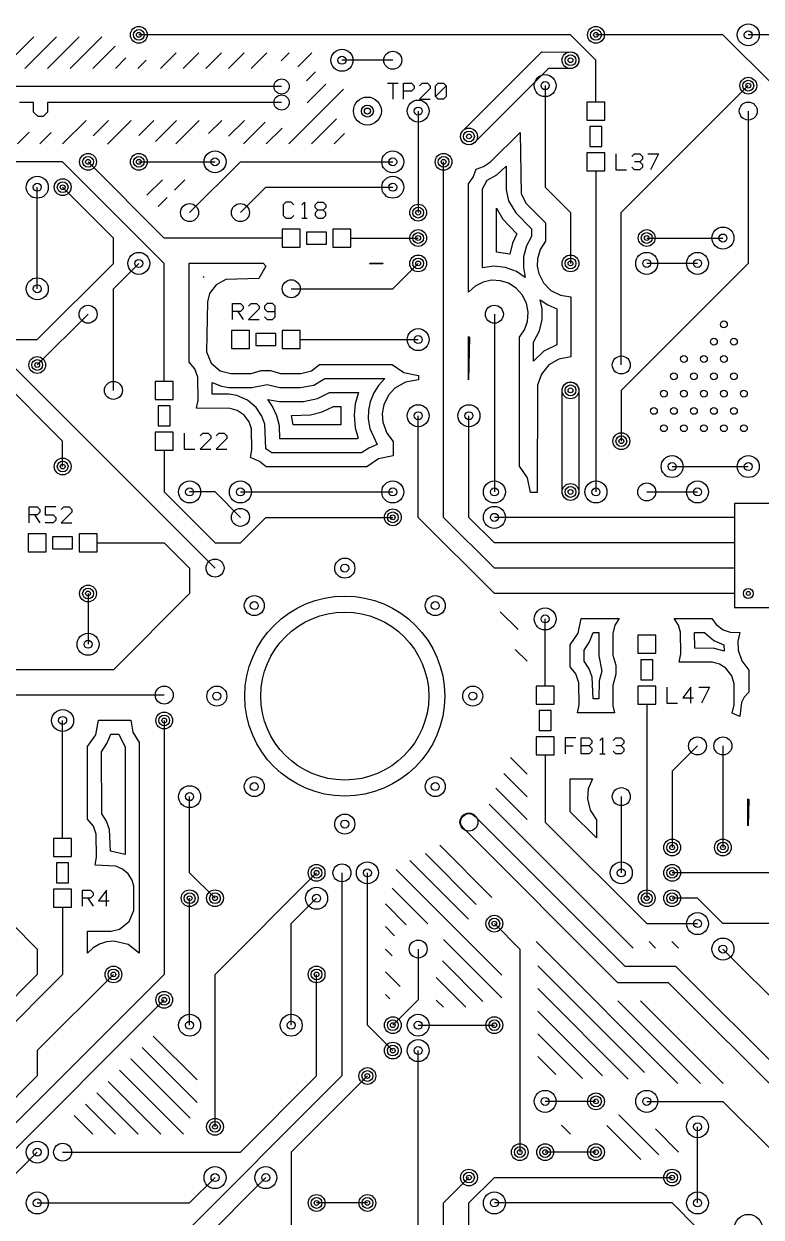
# Model space of a CAD drawing. Extents: x 7 to 280, y 7 to 360.
# Drawn here: x 167 to 203.8, y 300.3 to 360 of the extents above; entities that cross this region are included whole.
import ezdxf

# ---------------------------------------------------------------- set-up
doc = ezdxf.new("R2010")
doc.units = 0
doc.layers.add('SCORE', color=5, linetype='CONTINUOUS')

msp = doc.modelspace()

# ---------------------------------------------------------------- linework, layer by layer
at = {"layer": 'SCORE'}
for p, q in [((165.8895, 357.73), (167.4695, 359.31)), ((167.0209, 357.73), (168.6009, 359.31)), ((168.1523, 357.73), (169.7323, 359.31)), ((169.2837, 357.73), (170.8637, 359.31)), ((194.31, 359.41), (172.72, 359.41)), ((195.58, 358.14), (194.31, 359.41)), ((201.93, 359.41), (195.58, 359.41)), ((204.47, 356.87), (201.93, 359.41)), ((205.74, 359.41), (203.2, 359.41)), ((170.415, 357.73), (171.5284, 358.8433)), ((171.5464, 357.73), (172.0751, 358.2587)), ((172.6778, 357.73), (173.0919, 358.1441)), ((173.8091, 357.73), (174.5891, 358.51)), ((174.9405, 357.73), (175.7205, 358.51)), ((176.0719, 357.73), (176.8519, 358.51)), ((177.2033, 357.73), (177.9833, 358.51)), ((178.3346, 357.73), (179.1146, 358.51)), ((179.8453, 358.1093), (180.246, 358.51)), ((180.6797, 357.8123), (181.3774, 358.51)), ((185.42, 358.14), (182.88, 358.14)), ((188.9053, 354.5964), (192.866, 358.56)), ((192.866, 358.56), (194.4319, 358.5419)), ((194.4319, 358.5419), (194.5764, 358.4647)), ((194.5764, 358.4647), (194.6804, 358.338)), ((194.6804, 358.338), (194.728, 358.1812)), ((194.728, 358.1812), (194.7119, 358.0181)), ((195.58, 356.05), (195.58, 358.14)), ((181.1086, 357.1099), (181.5537, 357.555)), ((193.214, 357.72), (189.4964, 354.0053)), ((194.3919, 357.7281), (193.214, 357.72)), ((194.607, 357.843), (194.3919, 357.7281)), ((194.7119, 358.0181), (194.607, 357.843)), ((181.1393, 356.0092), (182.0689, 356.9388)), ((185.15, 357), (185.6833, 357)), ((185.4167, 357), (185.4167, 356.2)), ((185.95, 356.2), (185.95, 357)), ((185.95, 357), (186.35, 357)), ((186.35, 357), (186.4833, 356.8667)), ((186.75, 356.8667), (186.8833, 357)), ((186.8833, 357), (187.15, 357)), ((187.15, 357), (187.2833, 356.8667)), ((187.55, 356.8667), (187.6833, 357)), ((187.6833, 357), (187.95, 357)), ((187.95, 357), (188.0833, 356.8667)), ((179.86, 356.83), (150.86, 356.83)), ((180.2215, 353.96), (182.954, 356.6926)), ((186.35, 356.6), (185.95, 356.6)), ((186.4833, 356.7333), (186.35, 356.6)), ((186.4833, 356.8667), (186.4833, 356.7333)), ((187.2833, 356.7333), (186.75, 356.2)), ((187.2833, 356.8667), (187.2833, 356.7333)), ((187.55, 356.3333), (187.55, 356.8667)), ((187.55, 356.3333), (188.0833, 356.8667)), ((187.6833, 356.2), (187.55, 356.3333)), ((188.0833, 356.3333), (187.95, 356.2)), ((188.0833, 356.8667), (188.0833, 356.3333)), ((193.04, 356.87), (193.04, 351.79)), ((196.85, 350.52), (203.2, 356.87)), ((167.46, 356.03), (166.76, 356.03)), ((167.46, 355.55), (167.46, 356.03)), ((179.86, 356.03), (168.16, 356.03)), ((168.16, 356.03), (168.16, 355.55)), ((186.75, 356.2), (187.2833, 356.2)), ((187.95, 356.2), (187.6833, 356.2)), ((196.03, 356.05), (195.13, 356.05)), ((195.13, 356.05), (195.13, 355.15)), ((196.03, 355.15), (196.03, 356.05)), ((167.68, 355.33), (167.46, 355.55)), ((167.94, 355.33), (167.68, 355.33)), ((168.16, 355.55), (167.94, 355.33)), ((168.9078, 353.96), (170.0778, 355.13)), ((170.4338, 354.3547), (171.2091, 355.13)), ((171.1572, 353.9467), (172.3405, 355.13)), ((172.7212, 354.3793), (173.4719, 355.13)), ((173.5549, 354.0816), (174.6033, 355.13)), ((174.5646, 353.96), (175.7346, 355.13)), ((176.2097, 354.4737), (176.866, 355.13)), ((177.2082, 354.3409), (177.9974, 355.13)), ((181.3528, 353.96), (182.5999, 355.207)), ((186.69, 355.6), (186.69, 350.52)), ((195.13, 355.15), (196.03, 355.15)), ((203.2, 355.6), (203.2, 347.98)), ((166.645, 353.96), (167.2339, 354.5489)), ((167.7764, 353.96), (168.3414, 354.525)), ((177.9587, 353.96), (179.0437, 355.0449)), ((179.0901, 353.96), (179.8808, 354.7507)), ((188.8281, 354.4519), (188.9053, 354.5964)), ((190.3099, 353.0567), (191.79, 354.53)), ((191.79, 354.53), (191.8347, 351.4603)), ((195.88, 354.83), (195.28, 354.83)), ((195.28, 354.83), (195.28, 353.83)), ((195.88, 353.83), (195.88, 354.83)), ((182.4842, 353.96), (183.0062, 354.482)), ((188.812, 354.2888), (188.8281, 354.4519)), ((188.8596, 354.132), (188.812, 354.2888)), ((188.9636, 354.0053), (188.8596, 354.132)), ((189.1081, 353.9281), (188.9636, 354.0053)), ((189.23, 353.91), (189.1081, 353.9281)), ((189.3519, 353.9281), (189.23, 353.91)), ((189.4964, 354.0053), (189.3519, 353.9281)), ((196.03, 353.51), (195.13, 353.51)), ((195.13, 353.51), (195.13, 352.61)), ((195.28, 353.83), (195.88, 353.83)), ((196.03, 352.61), (196.03, 353.51)), ((196.58, 353.46), (196.58, 352.66)), ((197.38, 353.3267), (197.5133, 353.46)), ((197.5133, 353.46), (197.78, 353.46)), ((197.78, 353.46), (197.9133, 353.3267)), ((197.9133, 353.3267), (197.9133, 353.1933)), ((198.18, 353.46), (198.7133, 353.46)), ((198.7133, 353.46), (198.3133, 352.66)), ((168.91, 353.06), (152.4, 353.06)), ((173.99, 347.98), (168.91, 353.06)), ((173.99, 349.25), (170.18, 353.06)), ((172.72, 353.06), (176.53, 353.06)), ((175.26, 350.52), (177.8, 353.06)), ((177.8, 353.06), (185.42, 353.06)), ((187.96, 335.28), (187.96, 353.06)), ((189.5902, 352.6998), (189.9624, 352.8296)), ((189.9624, 352.8296), (190.3099, 353.0567)), ((190.625, 352.4145), (191.09, 352.841)), ((191.09, 352.841), (191.0943, 351.6674)), ((197.5133, 352.66), (197.38, 352.7933)), ((197.78, 353.06), (197.5133, 353.06)), ((197.9133, 353.1933), (197.78, 353.06)), ((197.78, 353.06), (197.9133, 352.9267)), ((197.9133, 352.7933), (197.78, 352.66)), ((197.9133, 352.9267), (197.9133, 352.7933)), ((173.1244, 351.3884), (173.896, 352.16)), ((174.5072, 351.6398), (175.0274, 352.16)), ((189.21, 351.9532), (189.4449, 352.2969)), ((189.4449, 352.2969), (189.5902, 352.6998)), ((189.9101, 351.7142), (190.1454, 352.1446)), ((190.1454, 352.1446), (190.625, 352.4145)), ((195.13, 352.61), (196.03, 352.61)), ((195.58, 352.61), (195.58, 350.52)), ((196.58, 352.66), (197.1133, 352.66)), ((197.78, 352.66), (197.5133, 352.66)), ((167.64, 346.71), (167.64, 351.79)), ((171.45, 349.25), (168.91, 351.79)), ((177.8, 350.52), (179.07, 351.79)), ((179.07, 351.79), (185.42, 351.79)), ((189.2109, 346.5475), (189.21, 351.9532)), ((189.9107, 347.766), (189.9101, 351.7142)), ((191.0943, 351.6674), (191.2137, 351.1079)), ((193.04, 351.79), (194.31, 350.52)), ((173.6901, 350.8227), (174.1402, 351.2728)), ((180.0733, 351.05), (179.94, 350.9167)), ((179.94, 350.9167), (179.94, 350.3833)), ((180.34, 351.05), (180.0733, 351.05)), ((180.4733, 350.9167), (180.34, 351.05)), ((180.8733, 350.9167), (181.0067, 351.05)), ((181.0067, 351.05), (181.0067, 350.25)), ((181.54, 350.9167), (181.6733, 351.05)), ((181.54, 350.7833), (181.54, 350.9167)), ((181.6733, 351.05), (181.94, 351.05)), ((181.94, 351.05), (182.0733, 350.9167)), ((182.0733, 350.9167), (182.0733, 350.7833)), ((191.2137, 351.1079), (191.5775, 350.5009)), ((191.8347, 351.4603), (192.0962, 350.971)), ((192.0962, 350.971), (193.06, 350.0022)), ((176.53, 332.74), (158.75, 350.52)), ((179.94, 350.3833), (180.0733, 350.25)), ((180.34, 350.25), (180.4733, 350.3833)), ((181.6733, 350.65), (181.54, 350.7833)), ((181.6733, 350.65), (181.54, 350.5167)), ((181.54, 350.5167), (181.54, 350.3833)), ((181.54, 350.3833), (181.6733, 350.25)), ((181.94, 350.65), (181.6733, 350.65)), ((182.0733, 350.7833), (181.94, 350.65)), ((182.0733, 350.5167), (181.94, 350.65)), ((181.94, 350.25), (182.0733, 350.3833)), ((182.0733, 350.3833), (182.0733, 350.5167)), ((190.6106, 348.5373), (190.6102, 350.7378)), ((190.6102, 350.7378), (190.9281, 350.1901)), ((191.5775, 350.5009), (192.36, 349.7123)), ((194.31, 350.52), (194.31, 347.98)), ((195.58, 350.52), (195.58, 336.55)), ((196.85, 342.9), (196.85, 350.52)), ((180.0733, 350.25), (180.34, 350.25)), ((180.8733, 350.25), (181.14, 350.25)), ((181.6733, 350.25), (181.94, 350.25)), ((190.9281, 350.1901), (191.6215, 349.4608)), ((193.06, 350.0022), (193.06, 349.0868)), ((168.91, 339.09), (158.75, 349.25)), ((171.45, 347.98), (171.45, 349.25)), ((177.8, 349.25), (173.99, 349.25)), ((179.89, 349.25), (177.8, 349.25)), ((180.79, 349.7), (179.89, 349.7)), ((179.89, 349.7), (179.89, 348.8)), ((180.79, 348.8), (180.79, 349.7)), ((182.11, 349.55), (181.11, 349.55)), ((181.11, 349.55), (181.11, 348.95)), ((182.11, 348.95), (182.11, 349.55)), ((183.33, 349.7), (182.43, 349.7)), ((182.43, 349.7), (182.43, 348.8)), ((183.33, 348.8), (183.33, 349.7)), ((183.33, 349.25), (185.42, 349.25)), ((185.42, 349.25), (186.69, 349.25)), ((191.6215, 349.4608), (191.413, 348.9947)), ((192.36, 349.3259), (192.1107, 348.8618)), ((192.36, 349.7123), (192.36, 349.3259)), ((198.12, 349.25), (201.93, 349.25)), ((179.89, 348.8), (180.79, 348.8)), ((181.11, 348.95), (182.11, 348.95)), ((182.43, 348.8), (183.33, 348.8)), ((191.2753, 348.441), (190.6106, 348.5373)), ((191.413, 348.9947), (191.2753, 348.441)), ((192.1107, 348.8618), (191.9631, 348.3073)), ((192.792, 348.6752), (192.6556, 348.2046)), ((193.06, 349.0868), (192.792, 348.6752)), ((167.64, 344.17), (171.45, 347.98)), ((171.45, 346.71), (172.72, 347.98)), ((173.99, 344.17), (173.99, 347.98)), ((175.24, 343.0394), (175.2395, 348)), ((175.2395, 348), (178.9306, 348)), ((178.9306, 348), (179.0792, 347.8495)), ((184.2548, 347.96), (184.2894, 348)), ((184.9022, 347.96), (184.2548, 347.96)), ((184.2894, 348), (184.9422, 348)), ((184.9422, 348), (184.9022, 347.96)), ((185.42, 346.71), (186.69, 347.98)), ((191.9631, 348.3073), (191.9494, 347.7746)), ((192.6556, 348.2046), (192.6461, 347.8432)), ((203.2, 347.98), (196.85, 341.63)), ((200.66, 347.98), (198.12, 347.98)), ((179.0792, 347.8495), (178.7189, 347.22)), ((190.473, 347.8393), (189.9107, 347.766)), ((191.0616, 347.7729), (190.473, 347.8393)), ((191.6072, 347.5687), (191.0616, 347.7729)), ((192.0486, 347.2728), (191.6072, 347.5687)), ((191.9494, 347.7746), (192.0486, 347.2728)), ((192.6461, 347.8432), (192.7204, 347.4696)), ((192.7204, 347.4696), (192.9568, 347.002)), ((175.9738, 347.2991), (175.94, 347.3)), ((175.94, 347.3), (175.9747, 347.3)), ((175.9747, 347.3), (175.9738, 347.2991)), ((176.581, 346.9138), (176.2591, 346.4798)), ((177.0703, 347.1753), (176.581, 346.9138)), ((178.7189, 347.22), (177.0703, 347.1753)), ((189.5335, 346.838), (189.2109, 346.5475)), ((189.9483, 347.0476), (189.5335, 346.838)), ((190.3603, 347.1338), (189.9483, 347.0476)), ((190.8051, 347.112), (190.3603, 347.1338)), ((191.2067, 346.9857), (190.8051, 347.112)), ((191.5989, 346.7365), (191.2067, 346.9857)), ((191.898, 346.4065), (191.5989, 346.7365)), ((192.9568, 347.002), (193.332, 346.6268)), ((171.45, 341.63), (171.45, 346.71)), ((176.2591, 346.4798), (176.1535, 346.0583)), ((180.34, 346.71), (185.42, 346.71)), ((192.1076, 345.9917), (191.898, 346.4065)), ((192.7875, 346.1644), (193.1693, 345.9032)), ((192.8851, 345.702), (192.7875, 346.1644)), ((193.332, 346.6268), (193.7996, 346.3904)), ((193.7996, 346.3904), (194.33, 346.3107)), ((194.33, 346.3107), (194.33, 343.2993)), ((176.1535, 346.0583), (176.1102, 343.5634)), ((177.4, 345.17), (177.4, 345.97)), ((177.4, 345.97), (177.8, 345.97)), ((177.8, 345.57), (177.4, 345.57)), ((177.6667, 345.57), (177.9333, 345.17)), ((177.8, 345.97), (177.9333, 345.8367)), ((177.9333, 345.7033), (177.8, 345.57)), ((177.9333, 345.8367), (177.9333, 345.7033)), ((178.2, 345.8367), (178.3333, 345.97)), ((178.7333, 345.7033), (178.2, 345.17)), ((178.3333, 345.97), (178.6, 345.97)), ((178.6, 345.97), (178.7333, 345.8367)), ((178.7333, 345.8367), (178.7333, 345.7033)), ((179.1333, 345.97), (179, 345.8367)), ((179, 345.8367), (179, 345.7033)), ((179, 345.7033), (179.1333, 345.57)), ((179.4, 345.97), (179.1333, 345.97)), ((179.1333, 345.57), (179.5333, 345.57)), ((179.5333, 345.8367), (179.4, 345.97)), ((179.5333, 345.3033), (179.5333, 345.8367)), ((192.1963, 345.5454), (192.1076, 345.9917)), ((192.1614, 345.082), (192.1963, 345.5454)), ((192.8851, 345.178), (192.8851, 345.702)), ((193.1693, 345.9032), (193.63, 345.7103)), ((193.63, 345.7103), (193.63, 343.8997)), ((170.18, 345.44), (167.64, 342.9)), ((178.2, 345.17), (178.7333, 345.17)), ((179, 345.3033), (179.1333, 345.17)), ((179.1333, 345.17), (179.4, 345.17)), ((179.4, 345.17), (179.5333, 345.3033)), ((190.5, 345.44), (190.5, 336.55)), ((192.0114, 344.6627), (192.1614, 345.082)), ((192.7518, 344.6109), (192.8851, 345.178)), ((178.25, 344.62), (177.35, 344.62)), ((177.35, 344.62), (177.35, 343.72)), ((178.25, 343.72), (178.25, 344.62)), ((179.57, 344.47), (178.57, 344.47)), ((178.57, 344.47), (178.57, 343.87)), ((179.57, 343.87), (179.57, 344.47)), ((180.79, 344.62), (179.89, 344.62)), ((179.89, 344.62), (179.89, 343.72)), ((180.79, 343.72), (180.79, 344.62)), ((191.75, 344.2885), (192.0114, 344.6627)), ((192.45, 344.042), (192.7518, 344.6109)), ((166.37, 344.17), (167.64, 344.17)), ((173.99, 342.08), (173.99, 344.17)), ((178.57, 343.87), (179.57, 343.87)), ((180.79, 344.17), (182.88, 344.17)), ((182.88, 344.17), (186.69, 344.17)), ((189.2116, 342.1593), (189.2112, 344.3321)), ((189.2112, 344.3321), (189.25, 344.2885)), ((189.25, 344.2885), (189.2116, 342.1593)), ((191.75, 337.8445), (191.75, 344.2885)), ((192.45, 343.0977), (192.45, 344.042)), ((193.63, 343.8997), (192.9712, 343.585)), ((176.1102, 343.5634), (176.3304, 342.9974)), ((177.35, 343.72), (178.25, 343.72)), ((179.89, 343.72), (180.79, 343.72)), ((192.9712, 343.585), (192.45, 343.0977)), ((193.7282, 343.195), (193.2301, 342.9033)), ((194.33, 343.2993), (193.7282, 343.195)), ((175.5255, 342.6991), (175.24, 343.0394)), ((175.6719, 342.29), (175.5255, 342.6991)), ((176.3304, 342.9974), (176.7914, 342.6022)), ((176.7914, 342.6022), (177.3157, 342.4708)), ((178.3383, 342.4735), (178.842, 342.62)), ((178.842, 342.62), (179.298, 342.62)), ((179.298, 342.62), (179.8017, 342.4735)), ((180.8243, 342.4708), (181.3486, 342.6022)), ((181.3486, 342.6022), (181.7494, 342.92)), ((181.7494, 342.92), (185.3955, 342.92)), ((185.3955, 342.92), (185.9765, 342.518)), ((193.2301, 342.9033), (192.8505, 342.4407)), ((174.44, 342.08), (173.54, 342.08)), ((173.54, 342.08), (173.54, 341.18)), ((174.44, 341.18), (174.44, 342.08)), ((175.6892, 341.1457), (175.6719, 342.29)), ((176.39, 341.44), (176.39, 342.024)), ((176.39, 342.024), (176.8502, 341.8356)), ((177.3157, 342.4708), (178.3383, 342.4735)), ((179.8017, 342.4735), (180.8243, 342.4708)), ((181.4721, 341.8937), (182.0285, 342.216)), ((182.0285, 342.216), (185.0205, 342.22)), ((185.0205, 342.22), (184.6986, 341.8705)), ((186.0584, 342.0451), (185.5277, 341.7338)), ((185.9765, 342.518), (186.7091, 342.3707)), ((186.7092, 342.1593), (186.0584, 342.0451)), ((186.7091, 342.3707), (186.7092, 342.1593)), ((192.8505, 342.4407), (192.6616, 341.8954)), ((194.013, 341.927), (194.112, 342.0004)), ((194.112, 342.0004), (194.2688, 342.048)), ((194.2688, 342.048), (194.4319, 342.0319)), ((194.4319, 342.0319), (194.5764, 341.9547)), ((177.2459, 341.4357), (176.39, 341.44)), ((176.8502, 341.8356), (177.2274, 341.7743)), ((177.2274, 341.7743), (178.3726, 341.7743)), ((177.6232, 341.3744), (177.2459, 341.4357)), ((178.1486, 341.1481), (177.6232, 341.3744)), ((178.3726, 341.7743), (179.1444, 341.92)), ((179.1444, 341.92), (179.7674, 341.7743)), ((179.7674, 341.7743), (180.79, 341.77)), ((180.79, 341.77), (181.4721, 341.8937)), ((181.6571, 341.2164), (182.2584, 341.5171)), ((182.2584, 341.5171), (183.7087, 341.52)), ((183.7087, 341.52), (183.5469, 340.9577)), ((184.4731, 341.5144), (184.2904, 341.0597)), ((184.6986, 341.8705), (184.4731, 341.5144)), ((185.2089, 341.3821), (184.976, 340.9081)), ((185.5277, 341.7338), (185.2089, 341.3821)), ((192.6616, 341.8954), (192.6407, 336.53)), ((193.892, 341.6712), (193.922, 341.7907)), ((193.892, 336.5088), (193.892, 341.6712)), ((193.922, 341.7907), (194.013, 341.927)), ((194.5764, 341.9547), (194.6804, 341.828)), ((194.6804, 341.828), (194.728, 341.6712)), ((194.728, 341.6712), (194.73, 336.55)), ((196.85, 341.63), (196.85, 339.09)), ((173.54, 341.18), (174.44, 341.18)), ((174.29, 340.86), (173.69, 340.86)), ((173.69, 340.86), (173.69, 339.86)), ((174.29, 339.86), (174.29, 340.86)), ((175.6095, 340.74), (175.6892, 341.1457)), ((178.5858, 340.7791), (178.1486, 341.1481)), ((178.874, 340.3478), (178.5858, 340.7791)), ((179.1673, 341.1726), (179.733, 341.0752)), ((179.4096, 340.8289), (179.1673, 341.1726)), ((179.6269, 340.3571), (179.4096, 340.8289)), ((179.733, 341.0752), (180.947, 341.0752)), ((180.947, 341.0752), (181.6571, 341.2164)), ((181.8929, 340.5574), (182.4601, 340.818)), ((182.4601, 340.818), (182.8183, 340.8197)), ((182.8183, 340.8197), (182.8184, 339.9)), ((183.5469, 340.9577), (183.4907, 340.387)), ((184.2904, 341.0597), (184.2053, 340.6318)), ((184.976, 340.9081), (184.8942, 340.4752)), ((177.28, 340.7298), (175.6095, 340.74)), ((177.6331, 340.6309), (177.28, 340.7298)), ((177.9823, 340.3976), (177.6331, 340.6309)), ((178.2412, 340.0486), (177.9823, 340.3976)), ((179.0208, 339.9375), (178.874, 340.3478)), ((179.748, 339.852), (179.6269, 340.3571)), ((180.3536, 340.37), (181.3081, 340.4109)), ((180.4458, 339.9), (180.3536, 340.37)), ((181.3081, 340.4109), (181.8929, 340.5574)), ((183.4907, 340.387), (183.5469, 339.7623)), ((184.2053, 340.6318), (184.195, 340.2104)), ((184.195, 340.2104), (184.2721, 339.7265)), ((184.8942, 340.4752), (184.92, 340.0354)), ((186.69, 335.28), (186.69, 340.36)), ((189.23, 335.28), (189.23, 340.36)), ((173.69, 339.86), (174.29, 339.86)), ((178.3552, 339.7), (178.2412, 340.0486)), ((178.3725, 338.6557), (178.3552, 339.7)), ((179.0733, 338.7007), (179.0208, 339.9375)), ((179.7733, 339.2), (179.748, 339.852)), ((182.8184, 339.9), (180.4458, 339.9)), ((183.5469, 339.7623), (183.6923, 339.2424)), ((184.2721, 339.7265), (184.6434, 338.9255)), ((184.92, 340.0354), (185.1158, 339.488)), ((168.91, 337.82), (168.91, 339.09)), ((174.44, 339.54), (173.54, 339.54)), ((173.54, 339.54), (173.54, 338.64)), ((174.44, 338.64), (174.44, 339.54)), ((174.99, 339.49), (174.99, 338.69)), ((175.79, 339.3567), (175.9233, 339.49)), ((176.3233, 339.2233), (175.79, 338.69)), ((175.9233, 339.49), (176.19, 339.49)), ((176.19, 339.49), (176.3233, 339.3567)), ((176.3233, 339.3567), (176.3233, 339.2233)), ((176.59, 339.3567), (176.7233, 339.49)), ((177.1233, 339.2233), (176.59, 338.69)), ((176.7233, 339.49), (176.99, 339.49)), ((176.99, 339.49), (177.1233, 339.3567)), ((177.1233, 339.3567), (177.1233, 339.2233)), ((183.6273, 339.2), (179.7733, 339.2)), ((183.6923, 339.2424), (183.6273, 339.2)), ((185.1158, 339.488), (185.44, 339.0655)), ((185.44, 339.0655), (185.44, 338.3493)), ((173.54, 338.64), (174.44, 338.64)), ((173.99, 338.64), (173.99, 336.55)), ((174.99, 338.69), (175.5233, 338.69)), ((175.79, 338.69), (176.3233, 338.69)), ((176.59, 338.69), (177.1233, 338.69)), ((178.3027, 338.2778), (178.3725, 338.6557)), ((179.3636, 338.5), (179.0733, 338.7007)), ((183.8564, 338.5), (179.3636, 338.5)), ((184.218, 338.7415), (183.8564, 338.5)), ((184.6434, 338.9255), (184.218, 338.7415)), ((178.7482, 338.0795), (178.3027, 338.2778)), ((179.0945, 337.8), (178.7482, 338.0795)), ((184.1255, 337.8), (179.0945, 337.8)), ((184.7065, 338.202), (184.1255, 337.8)), ((185.44, 338.3493), (184.7065, 338.202)), ((192.152, 337.2635), (191.75, 337.8445)), ((199.39, 337.82), (203.2, 337.82)), ((192.2993, 336.53), (192.152, 337.2635)), ((173.99, 336.55), (176.53, 334.01)), ((176.53, 336.55), (175.26, 336.55)), ((177.8, 335.28), (176.53, 336.55)), ((177.8, 336.55), (185.42, 336.55)), ((192.6407, 336.53), (192.2993, 336.53)), ((193.922, 336.3893), (193.892, 336.5088)), ((194.013, 336.253), (193.922, 336.3893)), ((194.1493, 336.162), (194.013, 336.253)), ((194.31, 336.13), (194.1493, 336.162)), ((194.4707, 336.162), (194.31, 336.13)), ((194.607, 336.253), (194.4707, 336.162)), ((194.698, 336.3893), (194.607, 336.253)), ((194.73, 336.55), (194.698, 336.3893)), ((198.12, 336.55), (200.66, 336.55)), ((167.24, 335.01), (167.24, 335.81)), ((167.24, 335.81), (167.64, 335.81)), ((167.64, 335.41), (167.24, 335.41)), ((167.5067, 335.41), (167.7733, 335.01)), ((167.64, 335.81), (167.7733, 335.6767)), ((167.7733, 335.5433), (167.64, 335.41)), ((167.7733, 335.6767), (167.7733, 335.5433)), ((168.5733, 335.81), (168.04, 335.81)), ((168.04, 335.81), (168.04, 335.41)), ((168.04, 335.41), (168.44, 335.41)), ((168.44, 335.41), (168.5733, 335.2767)), ((168.84, 335.6767), (168.9733, 335.81)), ((169.3733, 335.5433), (168.84, 335.01)), ((168.9733, 335.81), (169.24, 335.81)), ((169.24, 335.81), (169.3733, 335.6767)), ((169.3733, 335.6767), (169.3733, 335.5433)), ((205.1685, 335.9785), (202.5015, 335.9785)), ((202.5015, 335.9785), (202.5015, 330.7715)), ((168.44, 335.01), (168.04, 335.01)), ((168.5733, 335.1433), (168.44, 335.01)), ((168.5733, 335.2767), (168.5733, 335.1433)), ((168.84, 335.01), (169.3733, 335.01)), ((177.8, 334.01), (179.07, 335.28)), ((179.07, 335.28), (185.42, 335.28)), ((190.5, 331.47), (186.69, 335.28)), ((190.5, 332.74), (187.96, 335.28)), ((190.5, 334.01), (189.23, 335.28)), ((200.66, 335.28), (190.5, 335.28)), ((202.5015, 335.28), (200.66, 335.28)), ((168.09, 334.46), (167.19, 334.46)), ((167.19, 334.46), (167.19, 333.56)), ((168.09, 333.56), (168.09, 334.46)), ((169.41, 334.31), (168.41, 334.31)), ((168.41, 334.31), (168.41, 333.71)), ((169.41, 333.71), (169.41, 334.31)), ((170.63, 334.46), (169.73, 334.46)), ((169.73, 334.46), (169.73, 333.56)), ((170.63, 333.56), (170.63, 334.46)), ((168.41, 333.71), (169.41, 333.71)), ((170.63, 334.01), (172.72, 334.01)), ((172.72, 334.01), (173.99, 334.01)), ((173.99, 334.01), (175.26, 332.74)), ((176.53, 334.01), (177.8, 334.01)), ((200.66, 334.01), (190.5, 334.01)), ((202.5015, 334.01), (200.66, 334.01)), ((167.19, 333.56), (168.09, 333.56)), ((169.73, 333.56), (170.63, 333.56)), ((175.26, 332.74), (175.26, 331.47)), ((200.66, 332.74), (190.5, 332.74)), ((202.5015, 332.74), (200.66, 332.74)), ((170.18, 331.47), (170.18, 328.93)), ((175.26, 331.47), (171.45, 327.66)), ((200.66, 331.47), (190.5, 331.47)), ((202.5015, 331.47), (200.66, 331.47)), ((202.5015, 330.7715), (205.1685, 330.7715)), ((190.7981, 330.5593), (191.6932, 329.6641)), ((193.04, 328.93), (193.04, 330.2)), ((194.692, 329.4865), (194.8393, 330.2185)), ((194.8393, 330.2185), (196.7443, 330.219)), ((196.7443, 330.219), (196.5291, 329.8898)), ((199.4951, 330.2197), (201.3803, 330.22)), ((199.7109, 329.8898), (199.4951, 330.2197)), ((201.3803, 330.22), (201.5939, 329.9125)), ((194.29, 328.9055), (194.692, 329.4865)), ((195.2569, 329.0456), (195.4446, 329.5187)), ((195.4446, 329.5187), (195.7259, 329.5187)), ((195.7259, 329.5187), (195.7243, 328.3574)), ((196.5291, 329.8898), (196.4235, 329.4683)), ((196.4235, 329.4683), (196.4235, 328.3917)), ((199.8098, 329.5366), (199.7109, 329.8898)), ((199.8192, 328.4457), (199.8098, 329.5366)), ((200.514, 329.52), (201.0082, 329.52)), ((200.52, 328.74), (200.514, 329.52)), ((201.0082, 329.52), (201.4762, 329.1134)), ((201.5939, 329.9125), (201.9429, 329.6537)), ((201.9429, 329.6537), (202.2915, 329.5396)), ((202.2915, 329.5396), (202.7706, 329.5215)), ((202.7706, 329.5215), (202.6767, 329.0795)), ((193.04, 326.84), (193.04, 328.93)), ((194.29, 327.7994), (194.29, 328.9055)), ((194.9914, 328.6382), (195.2569, 329.0456)), ((198.57, 329.38), (197.67, 329.38)), ((197.67, 329.38), (197.67, 328.48)), ((198.57, 328.48), (198.57, 329.38)), ((201.4762, 329.1134), (201.9708, 328.8965)), ((201.9708, 328.8965), (201.9935, 328.5923)), ((202.6767, 329.0795), (202.6941, 328.6393)), ((191.5481, 328.6778), (192.14, 328.086)), ((194.994, 328.0785), (194.9914, 328.6382)), ((195.7243, 328.3574), (195.87, 327.5856)), ((196.4235, 328.3917), (196.57, 327.888)), ((197.67, 328.48), (198.57, 328.48)), ((199.7395, 328.04), (199.8192, 328.4457)), ((201.5127, 328.7222), (200.52, 328.74)), ((201.9935, 328.5923), (201.5127, 328.7222)), ((202.6941, 328.6393), (202.8704, 328.1056)), ((171.45, 327.66), (160.02, 327.66)), ((194.5755, 327.4591), (194.29, 327.7994)), ((195.2406, 327.6978), (194.994, 328.0785)), ((195.3875, 327.2875), (195.2406, 327.6978)), ((196.57, 327.888), (196.57, 327.432)), ((198.42, 328.16), (197.82, 328.16)), ((197.82, 328.16), (197.82, 327.16)), ((198.42, 327.16), (198.42, 328.16)), ((201.41, 328.0298), (199.7395, 328.04)), ((201.7631, 327.9309), (201.41, 328.0298)), ((202.0723, 327.7338), (201.7631, 327.9309)), ((202.3712, 327.3486), (202.0723, 327.7338)), ((202.8704, 328.1056), (203.22, 327.6355)), ((194.7298, 326.9966), (194.5755, 327.4591)), ((195.44, 326.2), (195.3875, 327.2875)), ((195.7378, 327.0993), (195.72, 326.2)), ((195.87, 327.5856), (195.7378, 327.0993)), ((196.57, 327.432), (196.4208, 326.8743)), ((197.82, 327.16), (198.42, 327.16)), ((202.4931, 326.9466), (202.3712, 327.3486)), ((203.22, 327.6355), (203.22, 326.5294)), ((193.49, 326.84), (192.59, 326.84)), ((192.59, 326.84), (192.59, 325.94)), ((193.49, 325.94), (193.49, 326.84)), ((194.7392, 325.9057), (194.7298, 326.9966)), ((196.4208, 326.8743), (196.4235, 325.8517)), ((198.57, 326.84), (197.67, 326.84)), ((197.67, 326.84), (197.67, 325.94)), ((198.57, 325.94), (198.57, 326.84)), ((199.12, 326.79), (199.12, 325.99)), ((200.32, 326.79), (199.92, 326.2567)), ((200.32, 325.99), (200.32, 326.79)), ((200.72, 326.79), (201.2533, 326.79)), ((201.2533, 326.79), (200.8533, 325.99)), ((202.4998, 325.9017), (202.4931, 326.9466)), ((203.22, 326.5294), (203.0004, 326.2926)), ((173.99, 326.39), (153.67, 326.39)), ((192.59, 325.94), (193.49, 325.94)), ((194.6595, 325.5), (194.7392, 325.9057)), ((195.72, 326.2), (195.44, 326.2)), ((196.4235, 325.8517), (196.5005, 325.5)), ((197.67, 325.94), (198.57, 325.94)), ((198.12, 325.94), (198.12, 323.85)), ((199.12, 325.99), (199.6533, 325.99)), ((199.92, 326.2567), (200.4533, 326.2567)), ((202.396, 325.4844), (202.4998, 325.9017)), ((202.8528, 326.0163), (202.77, 325.3274)), ((203.0004, 326.2926), (202.8528, 326.0163)), ((193.34, 325.62), (192.74, 325.62)), ((192.74, 325.62), (192.74, 324.62)), ((193.34, 324.62), (193.34, 325.62)), ((196.5005, 325.5), (194.6595, 325.5)), ((202.77, 325.3274), (202.396, 325.4844)), ((168.91, 321.31), (168.91, 325.12)), ((170.562, 324.4065), (170.7093, 325.1388)), ((170.7093, 325.1388), (172.3207, 325.1396)), ((172.3207, 325.1396), (172.425, 324.5382)), ((173.99, 325.12), (173.99, 312.42)), ((170.16, 323.8255), (170.562, 324.4065)), ((171.1269, 323.9656), (171.3147, 324.4391)), ((171.3147, 324.4391), (171.7205, 324.4393)), ((171.7205, 324.4393), (172.0295, 323.7894)), ((172.425, 324.5382), (172.74, 324.0132)), ((193.49, 324.3), (192.59, 324.3)), ((192.59, 324.3), (192.59, 323.4)), ((192.74, 324.62), (193.34, 324.62)), ((193.49, 323.4), (193.49, 324.3)), ((194.5733, 324.25), (194.04, 324.25)), ((194.04, 324.25), (194.04, 323.45)), ((194.84, 323.45), (194.84, 324.25)), ((194.84, 324.25), (195.24, 324.25)), ((195.24, 324.25), (195.3733, 324.1167)), ((195.3733, 324.1167), (195.3733, 323.9833)), ((195.7733, 324.1167), (195.9067, 324.25)), ((195.9067, 324.25), (195.9067, 323.45)), ((196.44, 324.1167), (196.5733, 324.25)), ((196.5733, 324.25), (196.84, 324.25)), ((196.84, 324.25), (196.9733, 324.1167)), ((196.9733, 324.1167), (196.9733, 323.9833)), ((170.16, 320.1794), (170.16, 323.8255)), ((170.86, 323.5564), (171.1269, 323.9656)), ((170.864, 320.4585), (170.86, 323.5564)), ((172.0295, 323.7894), (172.0346, 318.4111)), ((172.74, 324.0132), (172.74, 313.4795)), ((194.04, 323.85), (194.44, 323.85)), ((195.24, 323.85), (194.84, 323.85)), ((195.3733, 323.9833), (195.24, 323.85)), ((195.24, 323.85), (195.3733, 323.7167)), ((195.3733, 323.5833), (195.24, 323.45)), ((195.3733, 323.7167), (195.3733, 323.5833)), ((196.5733, 323.45), (196.44, 323.5833)), ((196.84, 323.85), (196.5733, 323.85)), ((196.9733, 323.9833), (196.84, 323.85)), ((196.84, 323.85), (196.9733, 323.7167)), ((196.9733, 323.5833), (196.84, 323.45)), ((196.9733, 323.7167), (196.9733, 323.5833)), ((198.12, 323.85), (198.12, 316.23)), ((200.66, 323.85), (199.39, 322.58)), ((201.93, 323.85), (201.93, 318.77)), ((191.3079, 323.2612), (192.14, 322.4291)), ((192.59, 323.4), (193.49, 323.4)), ((193.04, 323.4), (193.04, 321.31)), ((195.24, 323.45), (194.84, 323.45)), ((195.7733, 323.45), (196.04, 323.45)), ((196.84, 323.45), (196.5733, 323.45)), ((190.9687, 322.469), (192.14, 321.2977)), ((199.39, 322.58), (199.39, 318.77)), ((190.5686, 321.7378), (192.14, 320.1664)), ((194.29, 322.2), (195.4021, 322.2)), ((194.29, 320.5582), (194.29, 322.2)), ((195.1961, 321.7015), (195.1537, 321.2046)), ((195.4021, 322.2), (195.1961, 321.7015)), ((168.91, 319.22), (168.91, 321.31)), ((175.26, 317.5), (175.26, 321.31)), ((193.04, 321.31), (193.04, 320.04)), ((195.1537, 321.2046), (195.2903, 320.6348)), ((196.85, 321.31), (196.85, 317.5)), ((203.18, 321.2052), (203.22, 321.1706)), ((203.18, 319.8768), (203.18, 321.2052)), ((203.22, 321.1706), (203.2, 319.8537)), ((190.2408, 320.9342), (197.435, 313.74)), ((195.6, 319.2507), (194.29, 320.5582)), ((195.2903, 320.6348), (195.6, 320.1585)), ((170.4455, 319.8391), (170.16, 320.1794)), ((171.1106, 320.0778), (170.864, 320.4585)), ((171.2575, 319.6675), (171.1106, 320.0778)), ((188.81, 320.04), (188.842, 320.2007)), ((188.842, 319.8793), (188.81, 320.04)), ((188.842, 320.2007), (188.933, 320.337)), ((188.933, 320.337), (189.0693, 320.428)), ((189.0693, 320.428), (189.23, 320.46)), ((189.23, 320.46), (189.3907, 320.428)), ((189.3907, 320.428), (189.527, 320.337)), ((189.527, 320.337), (197.024, 312.84)), ((193.04, 320.04), (198.12, 314.96)), ((195.6, 320.1585), (195.6, 319.2507)), ((170.5919, 319.43), (170.4455, 319.8391)), ((170.6092, 318.2857), (170.5919, 319.43)), ((171.31, 318.5784), (171.2575, 319.6675)), ((188.933, 319.743), (188.842, 319.8793)), ((196.676, 312), (188.933, 319.743)), ((203.2, 319.8537), (203.18, 319.8768)), ((169.36, 319.22), (168.46, 319.22)), ((168.46, 319.22), (168.46, 318.32)), ((169.36, 318.32), (169.36, 319.22)), ((187.7697, 318.8798), (190.376, 316.2735)), ((168.46, 318.32), (169.36, 318.32)), ((170.5295, 317.88), (170.6092, 318.2857)), ((172.0346, 318.4111), (171.31, 318.5784)), ((186.2725, 318.1143), (189.2, 315.1868)), ((187.0511, 318.467), (189.5964, 315.9217)), ((169.21, 318), (168.61, 318)), ((168.61, 318), (168.61, 317)), ((169.21, 317), (169.21, 318)), ((171.5731, 317.8353), (170.5295, 317.88)), ((171.9088, 317.6877), (171.5731, 317.8353)), ((172.1872, 317.449), (171.9088, 317.6877)), ((176.53, 316.23), (175.26, 317.5)), ((176.53, 312.42), (181.61, 317.5)), ((182.88, 317.5), (182.88, 307.34)), ((184.15, 309.88), (184.15, 317.5)), ((185.5901, 317.6653), (190.87, 312.3854)), ((207.01, 317.5), (199.39, 317.5)), ((168.61, 317), (169.21, 317)), ((172.3843, 317.1398), (172.1872, 317.449)), ((172.4752, 316.84), (172.3843, 317.1398)), ((169.36, 316.68), (168.46, 316.68)), ((168.46, 316.68), (168.46, 315.78)), ((169.36, 315.78), (169.36, 316.68)), ((169.91, 315.83), (169.91, 316.63)), ((169.91, 316.63), (170.31, 316.63)), ((170.31, 316.63), (170.4433, 316.4967)), ((170.4433, 316.3633), (170.31, 316.23)), ((170.4433, 316.4967), (170.4433, 316.3633)), ((171.11, 316.63), (170.71, 316.0967)), ((171.11, 315.83), (171.11, 316.63)), ((172.4752, 315.62), (172.4752, 316.84)), ((185.3841, 316.7399), (187.1743, 314.9497)), ((168.46, 315.78), (169.36, 315.78)), ((168.91, 315.78), (168.91, 313.69)), ((170.31, 316.23), (169.91, 316.23)), ((170.1767, 316.23), (170.4433, 315.83)), ((170.71, 316.0967), (171.2433, 316.0967)), ((175.26, 309.88), (175.26, 316.23)), ((180.34, 314.96), (181.61, 316.23)), ((185.05, 315.9427), (186.0925, 314.9002)), ((200.66, 316.23), (199.39, 316.23)), ((201.93, 314.96), (200.66, 316.23)), ((172.2307, 315.0641), (172.4752, 315.62)), ((166.37, 314.96), (167.64, 313.69)), ((170.16, 314.58), (171.3316, 314.5835)), ((170.16, 313.4795), (170.16, 314.58)), ((171.3316, 314.5835), (171.7531, 314.6891)), ((171.7531, 314.6891), (172.2307, 315.0641)), ((180.34, 309.88), (180.34, 314.96)), ((185.05, 314.8113), (185.5123, 314.349)), ((190.5, 314.96), (191.77, 313.69)), ((198.12, 314.96), (200.66, 314.96)), ((212.09, 314.96), (201.93, 314.96)), ((170.7548, 313.938), (170.4389, 313.7487)), ((171.0979, 314.052), (170.7548, 313.938)), ((171.477, 314.0893), (171.0979, 314.052)), ((172.1824, 313.9204), (171.477, 314.0893)), ((172.74, 313.4795), (172.1824, 313.9204)), ((187.9497, 314.1743), (190.87, 311.254)), ((192.5902, 314.0594), (199.6795, 306.97)), ((198.2464, 314.06), (198.5664, 313.74)), ((199.3777, 314.06), (199.7103, 313.7275)), ((167.64, 313.69), (167.64, 312.42)), ((168.91, 313.69), (168.91, 312.42)), ((170.4389, 313.7487), (170.16, 313.4795)), ((185.05, 313.6799), (185.3854, 313.3445)), ((186.69, 313.69), (186.69, 311.15)), ((191.77, 313.69), (191.77, 303.53)), ((207.01, 308.61), (201.93, 313.69)), ((187.9002, 313.0925), (189.925, 311.0677)), ((192.6702, 312.8479), (198.0033, 307.5149)), ((197.024, 312.84), (199.564, 312.84)), ((199.564, 312.84), (214.927, 297.477)), ((168.91, 312.42), (160.02, 303.53)), ((167.64, 312.42), (160.02, 304.8)), ((173.99, 312.42), (161.29, 299.72)), ((171.45, 312.42), (167.64, 308.61)), ((176.53, 304.8), (176.53, 312.42)), ((181.61, 307.34), (181.61, 312.42)), ((185.05, 312.5485), (185.79, 311.8085)), ((187.59, 312.2713), (189.0813, 310.78)), ((192.6705, 311.7163), (197.1983, 307.1885)), ((199.216, 312), (196.676, 312)), ((214.333, 296.883), (199.216, 312)), ((173.99, 311.15), (163.83, 300.99)), ((185.05, 311.4172), (185.2757, 311.1915)), ((186.69, 311.15), (185.42, 309.88)), ((187.5898, 311.1402), (187.9499, 310.78)), ((196.6809, 311.1), (200.8109, 306.97)), ((197.8123, 311.1), (201.9426, 306.9697)), ((192.6708, 310.5846), (195.9071, 307.3483)), ((185.42, 308.61), (184.15, 309.88)), ((186.69, 309.88), (190.5, 309.88)), ((173.444, 309.3307), (175.6292, 307.1455)), ((192.6711, 309.453), (194.9145, 307.2095)), ((167.64, 308.61), (167.64, 307.34)), ((172.8785, 308.7648), (175.6298, 306.0136)), ((186.69, 299.72), (186.69, 308.61)), ((172.3131, 308.1989), (175.2823, 305.2297)), ((192.6714, 308.3213), (193.5759, 307.4168)), ((171.7476, 307.633), (174.9506, 304.43)), ((167.64, 307.34), (165.1, 304.8)), ((182.88, 307.34), (167.64, 292.1)), ((171.1821, 307.0671), (173.8193, 304.43)), ((177.8, 303.53), (181.61, 307.34)), ((184.15, 307.34), (180.34, 303.53)), ((170.6167, 306.5012), (172.6879, 304.43)), ((170.0512, 305.9353), (171.5565, 304.43)), ((195.58, 306.07), (193.04, 306.07)), ((198.12, 306.07), (201.93, 306.07)), ((201.93, 306.07), (204.47, 303.53)), ((169.4857, 305.3694), (170.4252, 304.43)), ((196.7195, 305.4045), (198.7245, 303.3995)), ((193.8571, 304.8728), (194.2999, 304.43)), ((196.1247, 304.868), (197.8327, 303.16)), ((198.565, 304.6904), (199.7171, 303.5383)), ((200.66, 300.99), (200.66, 304.8)), ((166.37, 302.26), (167.64, 303.53)), ((168.91, 303.53), (177.8, 303.53)), ((180.34, 303.53), (180.34, 299.72)), ((195.58, 303.53), (193.04, 303.53)), ((171.45, 294.64), (179.07, 302.26)), ((175.26, 300.99), (176.53, 302.26)), ((187.96, 300.99), (189.23, 302.26)), ((189.23, 300.99), (190.5, 302.26)), ((190.5, 302.26), (199.39, 302.26)), ((167.64, 300.99), (175.26, 300.99)), ((184.15, 300.99), (181.61, 300.99)), ((187.96, 278.13), (187.96, 300.99)), ((189.23, 278.13), (189.23, 300.99)), ((199.39, 300.99), (190.5, 300.99)), ((200.66, 299.72), (199.39, 300.99))]:
    msp.add_line(p, q, dxfattribs=at)
for centre, radius in [((203.2, 359.41), 0.55), ((172.72, 359.41), 0.42), ((172.72, 359.41), 0.27), ((172.72, 359.41), 0.12), ((195.58, 359.41), 0.42), ((195.58, 359.41), 0.27), ((195.58, 359.41), 0.12), ((203.2, 359.41), 0.2), ((182.88, 358.14), 0.55), ((182.88, 358.14), 0.2), ((185.42, 358.14), 0.45), ((194.31, 358.14), 0.42), ((194.31, 358.14), 0.27), ((194.31, 358.14), 0.12), ((179.86, 356.83), 0.38), ((193.04, 356.87), 0.55), ((193.04, 356.87), 0.2), ((203.2, 356.87), 0.42), ((203.2, 356.87), 0.27), ((203.2, 356.87), 0.12), ((179.86, 356.03), 0.38), ((184.15, 355.6), 0.7), ((184.15, 355.6), 0.3), ((184.15, 355.6), 0.15), ((186.69, 355.6), 0.55), ((186.69, 355.6), 0.2), ((203.2, 355.6), 0.45), ((189.23, 354.33), 0.42), ((189.23, 354.33), 0.27), ((189.23, 354.33), 0.12), ((170.18, 353.06), 0.42), ((170.18, 353.06), 0.27), ((172.72, 353.06), 0.42), ((172.72, 353.06), 0.27), ((176.53, 353.06), 0.55), ((185.42, 353.06), 0.55), ((187.96, 353.06), 0.42), ((187.96, 353.06), 0.27), ((170.18, 353.06), 0.12), ((172.72, 353.06), 0.12), ((176.53, 353.06), 0.2), ((185.42, 353.06), 0.2), ((187.96, 353.06), 0.12), ((167.64, 351.79), 0.55), ((168.91, 351.79), 0.42), ((185.42, 351.79), 0.55), ((167.64, 351.79), 0.2), ((168.91, 351.79), 0.27), ((168.91, 351.79), 0.12), ((185.42, 351.79), 0.2), ((175.26, 350.52), 0.45), ((177.8, 350.52), 0.45), ((186.69, 350.52), 0.42), ((186.69, 350.52), 0.27), ((186.69, 350.52), 0.12), ((201.93, 349.25), 0.55), ((186.69, 349.25), 0.42), ((186.69, 349.25), 0.27), ((186.69, 349.25), 0.12), ((198.12, 349.25), 0.42), ((198.12, 349.25), 0.27), ((198.12, 349.25), 0.12), ((201.93, 349.25), 0.2), ((172.72, 347.98), 0.55), ((198.12, 347.98), 0.55), ((200.66, 347.98), 0.55), ((172.72, 347.98), 0.2), ((186.69, 347.98), 0.42), ((186.69, 347.98), 0.27), ((186.69, 347.98), 0.12), ((194.31, 347.98), 0.42), ((194.31, 347.98), 0.27), ((194.31, 347.98), 0.12), ((198.12, 347.98), 0.2), ((200.66, 347.98), 0.2), ((167.64, 346.71), 0.55), ((167.64, 346.71), 0.2), ((180.34, 346.71), 0.45), ((170.18, 345.44), 0.45), ((190.5, 345.44), 0.45), ((201.98, 344.9316), 0.17), ((186.69, 344.17), 0.55), ((186.69, 344.17), 0.2), ((201.48, 344.0656), 0.17), ((202.48, 344.0656), 0.17), ((167.64, 342.9), 0.42), ((167.64, 342.9), 0.27), ((196.85, 342.9), 0.45), ((199.98, 343.1996), 0.17), ((200.98, 343.1996), 0.17), ((201.98, 343.1996), 0.17), ((167.64, 342.9), 0.12), ((171.45, 341.63), 0.45), ((194.31, 341.63), 0.42), ((199.48, 342.3336), 0.17), ((200.48, 342.3336), 0.17), ((201.48, 342.3336), 0.17), ((202.48, 342.3336), 0.17), ((194.31, 341.63), 0.27), ((194.31, 341.63), 0.12), ((198.98, 341.4676), 0.17), ((199.98, 341.4676), 0.17), ((200.98, 341.4676), 0.17), ((201.98, 341.4676), 0.17), ((202.98, 341.4676), 0.17), ((186.69, 340.36), 0.55), ((189.23, 340.36), 0.55), ((198.48, 340.6016), 0.17), ((199.48, 340.6016), 0.17), ((200.48, 340.6016), 0.17), ((201.48, 340.6016), 0.17), ((202.48, 340.6016), 0.17), ((186.69, 340.36), 0.2), ((189.23, 340.36), 0.2), ((198.98, 339.7356), 0.17), ((199.98, 339.7356), 0.17), ((200.98, 339.7356), 0.17), ((201.98, 339.7356), 0.17), ((202.98, 339.7356), 0.17), ((196.85, 339.09), 0.42), ((196.85, 339.09), 0.27), ((196.85, 339.09), 0.12), ((168.91, 337.82), 0.42), ((168.91, 337.82), 0.27), ((168.91, 337.82), 0.12), ((199.39, 337.82), 0.55), ((199.39, 337.82), 0.2), ((203.2, 337.82), 0.55), ((203.2, 337.82), 0.2), ((175.26, 336.55), 0.55), ((175.26, 336.55), 0.2), ((177.8, 336.55), 0.55), ((177.8, 336.55), 0.2), ((185.42, 336.55), 0.55), ((185.42, 336.55), 0.2), ((190.5, 336.55), 0.55), ((190.5, 336.55), 0.2), ((194.31, 336.55), 0.42), ((194.31, 336.55), 0.27), ((194.31, 336.55), 0.12), ((195.58, 336.55), 0.55), ((195.58, 336.55), 0.2), ((198.12, 336.55), 0.45), ((200.66, 336.55), 0.55), ((200.66, 336.55), 0.2), ((177.8, 335.28), 0.45), ((185.42, 335.28), 0.42), ((185.42, 335.28), 0.27), ((185.42, 335.28), 0.12), ((190.5, 335.28), 0.55), ((190.5, 335.28), 0.2), ((176.53, 332.74), 0.45), ((183.02, 332.74), 0.5), ((183.02, 332.74), 0.2), ((170.18, 331.47), 0.42), ((170.18, 331.47), 0.27), ((170.18, 331.47), 0.12), ((178.4945, 330.8655), 0.5), ((183.02, 326.34), 5), ((187.5455, 330.8655), 0.5), ((203.2015, 331.4715), 0.25), ((203.2015, 331.4715), 0.1), ((178.4945, 330.8655), 0.2), ((187.5455, 330.8655), 0.2), ((193.04, 330.2), 0.55), ((183.02, 326.34), 4.2), ((193.04, 330.2), 0.2), ((170.18, 328.93), 0.55), ((170.18, 328.93), 0.2), ((173.99, 326.39), 0.45), ((176.62, 326.34), 0.5), ((176.62, 326.34), 0.2), ((189.42, 326.34), 0.5), ((189.42, 326.34), 0.2), ((168.91, 325.12), 0.55), ((168.91, 325.12), 0.2), ((173.99, 325.12), 0.42), ((173.99, 325.12), 0.27), ((173.99, 325.12), 0.12), ((200.66, 323.85), 0.45), ((201.93, 323.85), 0.45), ((178.4945, 321.8145), 0.5), ((187.5455, 321.8145), 0.5), ((175.26, 321.31), 0.55), ((178.4945, 321.8145), 0.2), ((187.5455, 321.8145), 0.2), ((196.85, 321.31), 0.45), ((175.26, 321.31), 0.2), ((189.23, 320.04), 0.45), ((183.02, 319.94), 0.5), ((183.02, 319.94), 0.2), ((199.39, 318.77), 0.42), ((199.39, 318.77), 0.27), ((199.39, 318.77), 0.12), ((201.93, 318.77), 0.42), ((201.93, 318.77), 0.27), ((201.93, 318.77), 0.12), ((181.61, 317.5), 0.42), ((181.61, 317.5), 0.27), ((181.61, 317.5), 0.12), ((182.88, 317.5), 0.45), ((184.15, 317.5), 0.55), ((184.15, 317.5), 0.2), ((196.85, 317.5), 0.55), ((196.85, 317.5), 0.2), ((199.39, 317.5), 0.42), ((199.39, 317.5), 0.27), ((199.39, 317.5), 0.12), ((175.26, 316.23), 0.42), ((175.26, 316.23), 0.27), ((175.26, 316.23), 0.12), ((176.53, 316.23), 0.42), ((176.53, 316.23), 0.27), ((176.53, 316.23), 0.12), ((181.61, 316.23), 0.55), ((181.61, 316.23), 0.2), ((198.12, 316.23), 0.42), ((198.12, 316.23), 0.27), ((198.12, 316.23), 0.12), ((199.39, 316.23), 0.42), ((199.39, 316.23), 0.27), ((199.39, 316.23), 0.12), ((190.5, 314.96), 0.42), ((190.5, 314.96), 0.27), ((200.66, 314.96), 0.55), ((200.66, 314.96), 0.2), ((190.5, 314.96), 0.12), ((186.69, 313.69), 0.45), ((201.93, 313.69), 0.55), ((201.93, 313.69), 0.2), ((171.45, 312.42), 0.42), ((181.61, 312.42), 0.42), ((171.45, 312.42), 0.27), ((171.45, 312.42), 0.12), ((181.61, 312.42), 0.27), ((181.61, 312.42), 0.12), ((173.99, 311.15), 0.42), ((173.99, 311.15), 0.27), ((173.99, 311.15), 0.12), ((175.26, 309.88), 0.55), ((180.34, 309.88), 0.55), ((186.69, 309.88), 0.55), ((175.26, 309.88), 0.2), ((180.34, 309.88), 0.2), ((185.42, 309.88), 0.42), ((185.42, 309.88), 0.27), ((185.42, 309.88), 0.12), ((186.69, 309.88), 0.2), ((190.5, 309.88), 0.42), ((190.5, 309.88), 0.27), ((190.5, 309.88), 0.12), ((186.69, 308.61), 0.55), ((185.42, 308.61), 0.42), ((185.42, 308.61), 0.27), ((185.42, 308.61), 0.12), ((186.69, 308.61), 0.2), ((184.15, 307.34), 0.42), ((184.15, 307.34), 0.27), ((184.15, 307.34), 0.12), ((193.04, 306.07), 0.55), ((193.04, 306.07), 0.2), ((195.58, 306.07), 0.42), ((195.58, 306.07), 0.27), ((195.58, 306.07), 0.12), ((198.12, 306.07), 0.55), ((198.12, 306.07), 0.2), ((176.53, 304.8), 0.42), ((176.53, 304.8), 0.27), ((200.66, 304.8), 0.55), ((200.66, 304.8), 0.2), ((176.53, 304.8), 0.12), ((167.64, 303.53), 0.55), ((168.91, 303.53), 0.45), ((191.77, 303.53), 0.42), ((191.77, 303.53), 0.27), ((193.04, 303.53), 0.42), ((193.04, 303.53), 0.27), ((195.58, 303.53), 0.42), ((195.58, 303.53), 0.27), ((167.64, 303.53), 0.2), ((191.77, 303.53), 0.12), ((193.04, 303.53), 0.12), ((195.58, 303.53), 0.12), ((176.53, 302.26), 0.55), ((179.07, 302.26), 0.55), ((189.23, 302.26), 0.42), ((199.39, 302.26), 0.42), ((176.53, 302.26), 0.2), ((179.07, 302.26), 0.2), ((189.23, 302.26), 0.27), ((189.23, 302.26), 0.12), ((199.39, 302.26), 0.27), ((199.39, 302.26), 0.12), ((167.64, 300.99), 0.55), ((181.61, 300.99), 0.42), ((184.15, 300.99), 0.42), ((190.5, 300.99), 0.55), ((200.66, 300.99), 0.55), ((167.64, 300.99), 0.2), ((181.61, 300.99), 0.27), ((181.61, 300.99), 0.12), ((184.15, 300.99), 0.27), ((184.15, 300.99), 0.12), ((190.5, 300.99), 0.2), ((200.66, 300.99), 0.2), ((203.2, 299.72), 0.7)]:
    msp.add_circle(centre, radius, dxfattribs=at)

doc.saveas('drawing.dxf')
